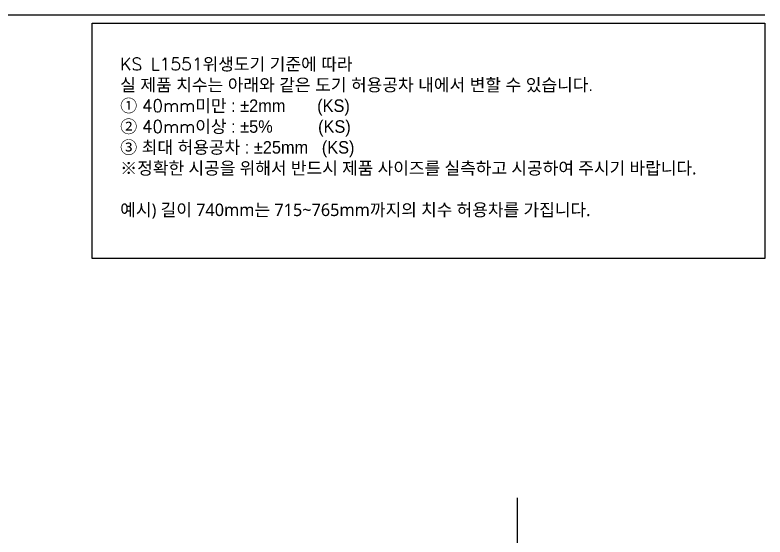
# Model space of a CAD drawing. Header units: inches. Extents: x -15723 to -7264, y -5919 to -976.
# Drawn here: x -14618 to -13176, y -2122 to -1119 of the extents above; entities that cross this region are included whole.
import ezdxf
from ezdxf.lldxf.tags import DXFTag

# ---------------------------------------------------------------- set-up
doc = ezdxf.new("R2010")
doc.units = ezdxf.units.IN
doc.header["$MEASUREMENT"] = 0
for name, color, linetype in [('2', 2, 'Continuous'), ('3', 3, 'Continuous'), ('6', 6, 'Continuous')]:
    doc.layers.add(name, color=color, linetype=linetype)
doc.styles.add('ROMANS', font='NanumGothic.ttf', dxfattribs={"height": 10.144927})
tags = doc.linetypes.add('DASHED', pattern=[0.75, 0.5, -0.25]).pattern_tags.tags
tags[6:7] = [DXFTag(74, 4), DXFTag(75, 0), DXFTag(340, '0'), DXFTag(46, 1.0), DXFTag(50, 0.0), DXFTag(44, 0.0), DXFTag(45, 0.0)]
tags[4:5] = [DXFTag(74, 4), DXFTag(75, 0), DXFTag(340, '0'), DXFTag(46, 1.0), DXFTag(50, 0.0), DXFTag(44, 0.0), DXFTag(45, 0.0)]

msp = doc.modelspace()

# ---------------------------------------------------------------- linework, layer by layer
at = {"layer": '3', "linetype": 'DASHED'}
msp.add_lwpolyline([(-14470.1, -1134.3), (-13176.2, -1134.3), (-13176.2, -1586.2), (-14470.1, -1586.2)], close=True, dxfattribs=at)
at = {"layer": '6'}
msp.add_lwpolyline([(-13176.2, -1118.7), (-15579.3, -1118.7), (-15579.3, -3046.2), (-13651.8, -3046.2), (-13651.8, -2046.2)], dxfattribs=at)

# ---------------------------------------------------------------- texts
at = {"layer": '2', "insert": (-14416.1, -1355.6), "char_height": 24, "attachment_point": 4, "style": 'ROMANS'}
msp.add_mtext('{\\Fromans|c129;KS L1551\\fGulim|b0|i0|c129|p50;위생도기 기준에 따라 \\P실 제품 치수는 아래와 같은 도기 허용공차 내에서 변할 수 있습니다. \\Fromans|c129;\\P\\fGulim|b0|i0|c129|p50;① \\Fromans|c129;40mm\\fGulim|b0|i0|c129|p50;미만 : ±2mm       (KS)\\Fromans|c129; \\P\\fGulim|b0|i0|c129|p50;② \\Fromans|c129;40mm\\fGulim|b0|i0|c129|p50;이상 : ±5%          (KS)\\Fromans|c129;\\P\\fGulim|b0|i0|c129|p50;③ 최대 허용공차 : ±25mm   (KS)}\\P※정확한 시공을 위해서 반드시 제품 사이즈를 실측하고 시공하여 주시기 바랍니다.\\P\\P예시) 길이 740mm는 715~765mm까지의 치수 허용차를 가집니다.', dxfattribs=at)

doc.saveas('drawing.dxf')
